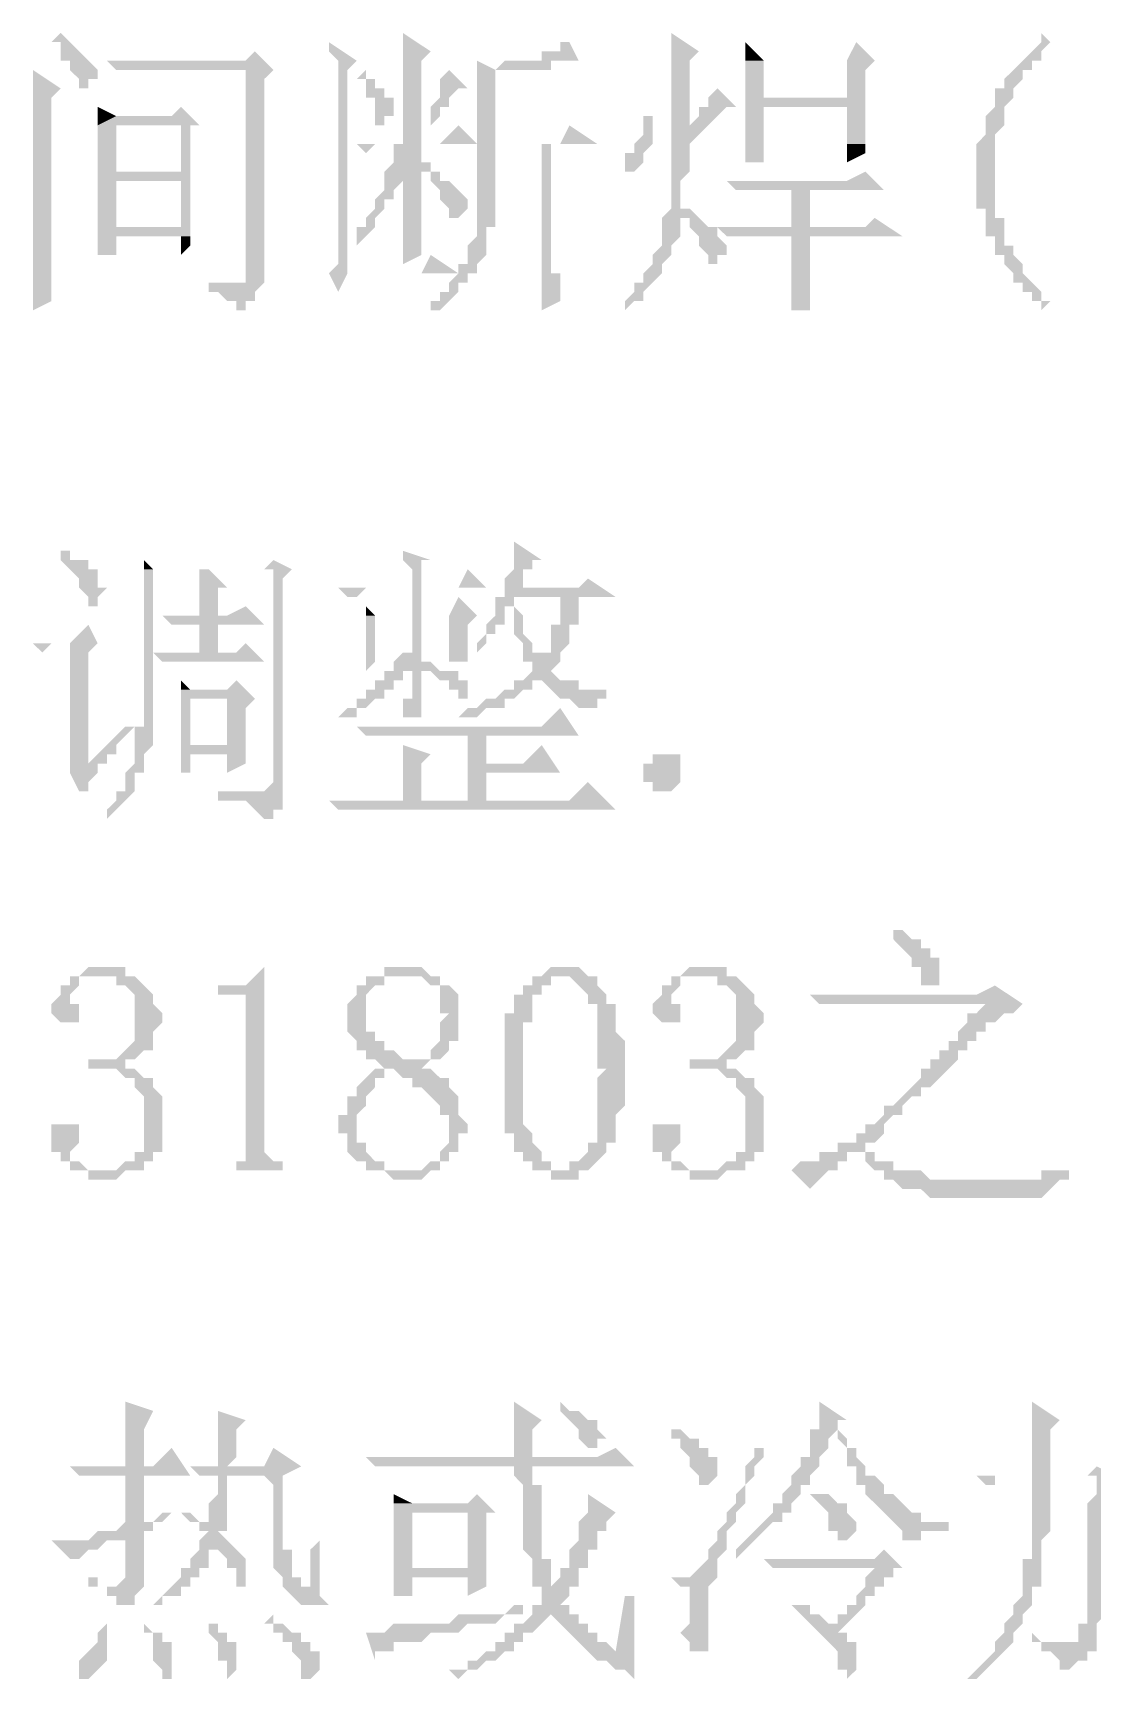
# Model space of a CAD drawing. Extents: x 51 to 246, y 3 to 417.
# Drawn here: x 188.09 to 192.93, y 324.53 to 332.06 of the extents above; entities that cross this region are included whole.
import ezdxf

# ---------------------------------------------------------------- set-up
doc = ezdxf.new("R2010")
doc.units = 0
doc.header["$MEASUREMENT"] = 0
doc.layers.add('_____1', color=160, linetype='Continuous')

msp = doc.modelspace()

# ---------------------------------------------------------------- hatches: boundary and pattern name
at = {"layer": '_____1'}
for points in [[(188.2138, 332.0622), (188.1718, 332.02), (188.2138, 332.02), (188.2138, 331.9353), (188.2562, 331.9353), (188.2562, 331.8929), (188.2986, 331.8507), (188.2986, 331.8083), (188.341, 331.8083), (188.341, 331.8507), (188.3833, 331.8507), (188.3833, 331.8929)], [(191.897, 331.5543), (191.8122, 331.5543), (191.8122, 331.4697), (191.897, 331.5119)], [(188.8067, 331.3849), (188.7644, 331.3849), (188.7644, 331.1732), (188.3833, 331.1732), (188.3833, 331.0463), (188.4681, 331.0463), (188.4681, 331.131), (188.8067, 331.131)], [(191.5583, 331.3427), (191.6431, 331.3427), (191.6431, 331.1732), (191.5583, 331.1732)], [(188.8067, 331.131), (188.7644, 331.131), (188.7644, 331.0463), (188.8067, 331.0887)], [(191.5583, 330.7924), (191.6431, 330.7924), (191.6431, 331.131), (191.5583, 331.131)], [(189.8227, 329.5223), (189.8651, 329.5223), (189.8651, 329.3952), (189.8227, 329.3952)], [(188.8491, 329.353), (188.9335, 329.353), (188.9335, 329.2261), (188.8491, 329.2261)], [(189.8651, 329.1413), (189.8227, 329.1413), (189.8227, 329.0144), (189.7803, 329.0144), (189.7803, 328.9296), (189.8651, 328.9296)], [(189.9498, 329.1413), (189.8651, 329.1413), (189.9074, 329.1413), (189.9498, 329.0989), (189.9918, 329.0989), (189.9918, 329.0566), (190.0342, 329.0566), (190.0342, 329.0144), (190.0766, 329.0144), (190.0766, 329.0989), (190.0342, 329.0989), (190.0342, 329.1413)], [(190.9658, 328.591), (190.9234, 328.591), (190.9234, 328.6333), (190.881, 328.6333), (190.881, 328.7179), (190.9234, 328.7179), (190.9234, 328.7603), (191.0502, 328.7603), (191.0502, 328.6333), (191.0082, 328.591)], [(188.9335, 328.591), (188.9335, 328.5486), (189.1454, 328.591)], [(190.5, 325.797), (190.5, 325.7546), (190.5424, 325.7122), (190.5847, 325.67), (190.5847, 325.6277), (190.6271, 325.5853), (190.6695, 325.5853), (190.6695, 325.6277), (190.7115, 325.6277), (190.6695, 325.67), (190.6695, 325.7122), (190.6271, 325.7122), (190.5847, 325.7546), (190.5424, 325.7546)], [(188.9759, 325.4583), (188.9335, 325.4583), (188.9335, 325.3736), (188.8915, 325.3314), (188.8915, 325.2466), (188.8491, 325.2043), (188.8915, 325.2043), (188.8491, 325.1619), (188.8491, 325.1197), (188.9335, 325.1197), (188.9759, 325.0773), (188.9759, 325.0349), (189.0183, 325.0349), (189.0183, 324.9504), (189.0606, 324.9504), (189.0606, 325.0773), (188.9335, 325.2043), (188.9759, 325.2043)], [(191.6855, 325.3736), (191.6431, 325.3736), (191.7278, 325.289), (191.7278, 325.2043), (191.7699, 325.2043), (191.7699, 325.1619), (191.8122, 325.1619), (191.8546, 325.2043), (191.8546, 325.2466), (191.8122, 325.289), (191.8122, 325.3314), (191.7699, 325.3314), (191.7278, 325.3736)], [(188.7644, 325.289), (188.6796, 325.289), (188.6372, 325.2466), (188.5949, 325.2466), (188.6796, 325.2466), (188.722, 325.289)], [(188.8067, 325.289), (188.7644, 325.289), (188.8067, 325.2466), (188.8491, 325.2466), (188.8491, 325.2043), (188.8915, 325.2466), (188.8491, 325.2466)], [(189.3993, 325.1619), (189.3569, 325.1197), (189.3569, 324.9504), (189.2301, 324.9504), (189.3145, 324.8656), (189.4417, 324.8656), (189.3993, 324.908)], [(191.6007, 324.8656), (191.5583, 324.8656), (191.6855, 324.7387), (191.7699, 324.781), (191.7278, 324.781), (191.6855, 324.8232), (191.6431, 324.8232), (191.6431, 324.8656)], [(188.4257, 324.781), (188.3833, 324.7387), (188.3833, 324.6963), (188.2986, 324.6117), (188.2986, 324.5693), (188.2562, 324.5693), (188.2986, 324.5693), (188.2986, 324.527), (188.341, 324.527), (188.3833, 324.5693), (188.4257, 324.6117)], [(188.5949, 324.781), (188.5949, 324.7387), (188.6372, 324.7387), (188.6372, 324.6117), (188.6796, 324.5693), (188.6796, 324.527), (188.722, 324.527), (188.722, 324.6963), (188.6796, 324.6963), (188.6796, 324.7387), (188.6372, 324.7387)], [(188.8915, 324.781), (188.8915, 324.7387), (188.9335, 324.6963), (188.9335, 324.6117), (188.9759, 324.6117), (188.9759, 324.527), (189.0183, 324.5693), (189.0183, 324.6963), (188.9759, 324.6963), (188.9759, 324.7387), (188.9335, 324.7387), (188.9335, 324.781)], [(189.1878, 324.8232), (189.1454, 324.781), (189.1878, 324.781), (189.1878, 324.7387), (189.2301, 324.7387), (189.2301, 324.6963), (189.2722, 324.6963), (189.2722, 324.6539), (189.3145, 324.6117), (189.3145, 324.527), (189.3569, 324.527), (189.3993, 324.5693), (189.3993, 324.6539), (189.3569, 324.6539), (189.3569, 324.6963), (189.3145, 324.6963), (189.3145, 324.7387), (189.2722, 324.7387), (189.2301, 324.781), (189.1878, 324.781)], [(192.659, 324.7387), (192.659, 324.6963), (192.7014, 324.6963), (192.7014, 324.6539), (192.7438, 324.6539), (192.7862, 324.6117), (192.7862, 324.5693), (192.8282, 324.5693), (192.8706, 324.6117), (192.9129, 324.6117), (192.9129, 324.6539), (192.9553, 324.6539), (192.9553, 324.6963), (192.7014, 324.6963)]]:
    msp.add_hatch(color=7, dxfattribs=at).paths.add_polyline_path(points)
for points in [[(189.4417, 332.02), (189.4417, 331.9777), (189.484, 331.9353), (189.484, 331.0039), (189.4417, 330.9617), (189.5264, 330.9617), (189.5264, 331.8929), (189.5688, 331.9353)], [(189.7803, 332.0622), (189.7803, 331.5543), (189.8651, 331.5543), (189.8651, 331.9353), (189.9074, 331.9777)], [(190.5424, 332.02), (190.5, 332.02), (190.5, 331.9777), (190.4153, 331.9777), (190.4153, 331.9353), (190.2461, 331.9353), (190.2037, 331.8929), (190.4576, 331.8929), (190.4576, 331.9353), (190.5847, 331.9353)], [(191.0082, 332.0622), (191.0082, 331.5966), (191.0926, 331.5966), (191.0926, 331.9353), (191.1349, 331.9777)], [(191.3468, 332.02), (191.3468, 331.9353), (191.4312, 331.9353)], [(191.8546, 332.02), (191.8122, 331.9353), (191.3468, 331.9353), (191.3468, 331.766), (191.4312, 331.766), (191.4312, 331.9353), (191.9394, 331.9353)], [(192.7014, 332.0622), (192.7014, 332.02), (192.6167, 331.9353), (192.5743, 331.8929), (192.5319, 331.8507), (192.5319, 331.8083), (192.4895, 331.8083), (192.4895, 331.7236), (192.4472, 331.6814), (192.4472, 331.5966), (192.4051, 331.5543), (192.4051, 331.258), (192.4472, 331.258), (192.4472, 331.131), (192.4895, 331.131), (192.4895, 331.0463), (192.5319, 331.0463), (192.5319, 331.0039), (192.5743, 330.9617), (192.5743, 330.9193), (192.6167, 330.9193), (192.6167, 330.877), (192.659, 330.877), (192.659, 330.8346), (192.7014, 330.8346), (192.7014, 330.7924), (192.7438, 330.8346), (192.7014, 330.8346), (192.7014, 330.877), (192.6167, 330.9617), (192.6167, 331.0039), (192.5743, 331.0463), (192.5743, 331.0887), (192.5319, 331.0887), (192.5319, 331.2156), (192.4895, 331.2156), (192.4895, 331.5966), (192.5319, 331.639), (192.5319, 331.7236), (192.5743, 331.766), (192.5743, 331.8083), (192.6167, 331.8507), (192.6167, 331.8929), (192.659, 331.8929), (192.659, 331.9353), (192.7014, 331.9353), (192.7014, 331.9777), (192.7438, 332.02)], [(189.103, 331.9777), (189.0606, 331.9353), (188.4257, 331.9353), (188.4681, 331.8929), (189.1878, 331.8929)], [(190.119, 331.9353), (190.119, 331.5543), (190.2037, 331.5543), (190.2037, 331.8929), (190.3729, 331.8929), (190.2037, 331.8929)], [(191.9394, 331.9353), (191.8122, 331.9353), (191.8122, 331.766), (191.3468, 331.766), (191.3468, 331.7236), (191.8122, 331.7236), (191.8122, 331.5543), (191.3468, 331.5543), (191.3468, 331.4697), (191.4312, 331.4697), (191.4312, 331.5543), (191.897, 331.5543), (191.897, 331.8929)], [(188.0871, 331.8929), (188.0871, 330.7924), (188.1718, 330.8346), (188.1718, 331.766), (188.2138, 331.8083)], [(189.1878, 331.8929), (189.0606, 331.8929), (189.0606, 330.9193), (188.8491, 330.9193), (188.8915, 330.9193), (188.8915, 330.877), (188.9335, 330.877), (188.9759, 330.8346), (189.0183, 330.8346), (189.0183, 330.7924), (189.0606, 330.7924), (189.0606, 330.8346), (189.103, 330.8346), (189.103, 330.877), (189.1454, 330.9193), (189.1454, 331.8507)], [(189.6112, 331.8929), (189.5688, 331.8507), (189.6112, 331.8507), (189.6112, 331.766), (189.6532, 331.766), (189.6532, 331.639), (189.6956, 331.639), (189.6956, 331.6814), (189.7379, 331.6814), (189.7379, 331.766), (189.6956, 331.766), (189.6956, 331.8083), (189.6532, 331.8083), (189.6532, 331.8507), (189.6112, 331.8507)], [(189.9918, 331.8929), (189.9498, 331.8507), (189.9498, 331.766), (189.9074, 331.7236), (189.9074, 331.639), (189.8651, 331.639), (189.9074, 331.639), (189.9498, 331.6814), (189.9498, 331.7236), (189.9918, 331.7236), (189.9918, 331.766), (190.0342, 331.8083), (190.0766, 331.8083)], [(191.2197, 331.8083), (191.1773, 331.766), (191.1773, 331.7236), (191.1349, 331.7236), (191.1349, 331.6814), (191.0926, 331.639), (191.0926, 331.5966), (191.0082, 331.5966), (191.0082, 331.258), (190.9658, 331.2156), (191.0926, 331.2156), (191.0926, 331.1732), (191.1349, 331.131), (191.1349, 331.0887), (191.1773, 331.0463), (191.1773, 331.0039), (191.2197, 331.0039), (191.2197, 331.0463), (191.2621, 331.0463), (191.2621, 331.0887), (191.2197, 331.131), (191.2197, 331.1732), (191.1773, 331.1732), (191.1349, 331.2156), (191.0926, 331.258), (191.0502, 331.258), (191.0502, 331.3849), (191.0926, 331.4273), (191.0926, 331.5543), (191.1349, 331.5966), (191.2621, 331.7236), (191.3044, 331.7236)], [(188.3833, 331.7236), (188.3833, 331.639), (188.4681, 331.6814)], [(188.7644, 331.7236), (188.722, 331.6814), (188.4681, 331.6814), (188.3833, 331.639), (188.3833, 331.4273), (188.4681, 331.4273), (188.4681, 331.639), (188.8491, 331.639)], [(191.3468, 331.7236), (191.3468, 331.5543), (191.4312, 331.5543), (191.4312, 331.7236), (191.8122, 331.7236)], [(188.8491, 331.639), (188.7644, 331.639), (188.7644, 331.4273), (188.3833, 331.4273), (188.3833, 331.1732), (188.4681, 331.1732), (188.4681, 331.3849), (188.8067, 331.3849), (188.8067, 331.639)], [(190.0342, 331.639), (189.9498, 331.5543), (189.5688, 331.5543), (189.6112, 331.5119), (189.6532, 331.5543), (190.119, 331.5543)], [(190.5424, 331.639), (190.5, 331.5543), (190.119, 331.5543), (190.119, 331.131), (190.0766, 331.0887), (190.0766, 331.0039), (190.0342, 331.0039), (190.0342, 330.9617), (189.9918, 330.9193), (189.9918, 330.877), (189.9498, 330.877), (189.9498, 330.8346), (189.9074, 330.8346), (189.9074, 330.7924), (189.8651, 330.7924), (189.9498, 330.7924), (190.0342, 330.877), (190.0342, 330.9193), (190.0766, 330.9193), (190.0766, 330.9617), (190.119, 330.9617), (190.119, 331.0039), (190.1613, 331.0463), (190.1613, 331.1732), (190.2037, 331.1732), (190.2037, 331.5543), (190.6695, 331.5543)], [(190.9234, 331.6814), (190.881, 331.6814), (190.881, 331.5966), (190.8387, 331.5543), (190.8387, 331.5119), (190.7963, 331.5119), (190.7963, 331.4273), (190.8387, 331.4273), (190.881, 331.4697), (190.881, 331.5119), (190.9234, 331.5543), (190.9234, 331.639)], [(189.8651, 331.5543), (189.7379, 331.5543), (189.7379, 331.4697), (189.6956, 331.4273), (189.6956, 331.3427), (189.6532, 331.3004), (189.6532, 331.258), (189.6112, 331.2156), (189.6112, 331.1732), (189.5688, 331.1732), (189.5688, 331.0887), (189.6532, 331.1732), (189.6532, 331.2156), (189.6956, 331.258), (189.6956, 331.3004), (189.7379, 331.3004), (189.7379, 331.3427), (189.7803, 331.3849), (189.7803, 331.4273), (189.8651, 331.4273), (189.8651, 331.4697), (189.9074, 331.4697), (189.8651, 331.4697)], [(190.4576, 331.5543), (190.4153, 331.5543), (190.4153, 330.7924), (190.5, 330.8346), (190.5, 330.9617), (190.4576, 330.9617), (190.4576, 331.0463)], [(189.8651, 331.4273), (189.7803, 331.4273), (189.7803, 331.0039), (189.8651, 331.0463), (189.8651, 331.3849)], [(189.9074, 331.4697), (189.8651, 331.4697), (189.8651, 331.4273), (189.9074, 331.4273), (189.9074, 331.3849), (189.9498, 331.3427), (189.9498, 331.3004), (189.9918, 331.258), (189.9918, 331.2156), (190.0342, 331.2156), (190.0766, 331.258), (190.0766, 331.3004), (190.0342, 331.3427), (189.9918, 331.3849), (189.9498, 331.3849), (189.9498, 331.4273), (189.9074, 331.4273)], [(191.897, 331.4273), (191.8122, 331.3849), (191.2621, 331.3849), (191.3044, 331.3427), (191.9817, 331.3427)], [(190.9658, 331.2156), (190.9658, 331.0887), (190.9234, 331.0463), (190.9234, 331.0039), (190.881, 330.9617), (190.881, 330.9193), (190.8387, 330.9193), (190.8387, 330.877), (190.7963, 330.8346), (190.7963, 330.7924), (190.7539, 330.7924), (190.7963, 330.7924), (190.8387, 330.8346), (190.881, 330.8346), (190.881, 330.877), (190.9658, 330.9617), (190.9658, 331.0039), (191.0082, 331.0463), (191.0082, 331.0887), (191.0502, 331.131), (191.0502, 331.2156)], [(191.9394, 331.2156), (191.897, 331.1732), (191.2197, 331.1732), (191.2621, 331.131), (192.0665, 331.131)], [(189.9074, 331.0463), (189.8651, 330.9617), (189.4417, 330.9617), (189.484, 330.877), (189.5264, 330.9617), (190.0342, 330.9617)], [(188.8491, 330.9617), (188.8491, 330.9193), (189.0183, 330.9193), (188.8491, 330.9193)], [(188.2138, 329.6917), (188.2138, 329.6493), (188.2562, 329.6069), (188.2986, 329.5647), (188.2986, 329.5223), (188.341, 329.48), (188.341, 329.4376), (188.3833, 329.4376), (188.3833, 329.48), (188.4257, 329.5223), (188.3833, 329.5223), (188.3833, 329.6069), (188.341, 329.6069), (188.341, 329.6493), (188.2562, 329.6493), (188.2562, 329.6917)], [(189.7803, 329.6917), (189.7803, 329.6493), (189.8227, 329.6069), (189.8227, 329.5223), (189.8651, 329.5223), (189.8651, 329.6493), (189.9074, 329.6493)], [(190.2885, 329.7341), (190.2885, 329.6069), (190.2461, 329.5647), (190.2461, 329.48), (190.2885, 329.5223), (190.3305, 329.5223), (190.3305, 329.6069), (190.3729, 329.6069), (190.3729, 329.6493), (190.4153, 329.6493)], [(189.1878, 329.6493), (189.1454, 329.6069), (188.5949, 329.6069), (188.5949, 328.8872), (188.5528, 328.8872), (188.5528, 328.7179), (188.5105, 328.6757), (188.5105, 328.591), (188.4681, 328.591), (188.4681, 328.5486), (188.4257, 328.5064), (188.4257, 328.464), (188.5105, 328.5486), (188.5528, 328.591), (188.5528, 328.6757), (188.5949, 328.6757), (188.5949, 328.7603), (188.6372, 328.8027), (188.6372, 329.6069), (189.2722, 329.6069)], [(188.5949, 329.6493), (188.5949, 329.6069), (188.6372, 329.6069)], [(188.8915, 329.6069), (188.8491, 329.6069), (188.8491, 329.3952), (188.9335, 329.3952), (188.9335, 329.5223), (188.9759, 329.5223)], [(189.2722, 329.6069), (189.1878, 329.6069), (189.1878, 328.6333), (189.1454, 328.591), (188.9335, 328.5486), (189.0606, 328.5486), (189.1454, 328.464), (189.1878, 328.464), (189.1878, 328.5064), (189.2301, 328.5064), (189.2301, 329.5647)], [(190.0766, 329.6069), (190.0342, 329.5223), (189.484, 329.5223), (189.5264, 329.48), (189.5688, 329.48), (189.6112, 329.5223), (190.1613, 329.5223)], [(190.6271, 329.5647), (190.5847, 329.5223), (190.2885, 329.5223), (190.2461, 329.48), (190.2037, 329.48), (190.2885, 329.4376), (190.2885, 329.3106), (190.3305, 329.2683), (190.3305, 329.1837), (190.3729, 329.1837), (190.3729, 329.1413), (190.3305, 329.0989), (190.4153, 329.0989), (190.4576, 329.0566), (190.7115, 329.0566), (190.5847, 329.0566), (190.5847, 329.0989), (190.5, 329.0989), (190.4576, 329.1413), (190.5, 329.1837), (190.4153, 329.1837), (190.4153, 329.2261), (190.3729, 329.2261), (190.3729, 329.2683), (190.3305, 329.3106), (190.3305, 329.3952), (190.2885, 329.4376), (190.2885, 329.48), (190.7539, 329.48)], [(190.0342, 329.48), (189.9918, 329.3952), (189.6112, 329.3952), (189.6112, 329.2261), (189.9918, 329.2261), (189.9918, 329.1837), (190.0766, 329.1837), (190.0766, 329.2261), (189.6532, 329.2261), (189.6532, 329.3952), (190.119, 329.3952)], [(190.2037, 329.48), (190.2037, 329.3952), (190.1613, 329.353), (190.1613, 329.3106), (190.119, 329.2683), (190.119, 329.2261), (190.1613, 329.2683), (190.1613, 329.3106), (190.2037, 329.3106), (190.2037, 329.353), (190.2461, 329.353), (190.2461, 329.4376), (190.2885, 329.4376)], [(190.5847, 329.48), (190.5, 329.48), (190.5, 329.353), (190.4576, 329.353), (190.4576, 329.2261), (190.4153, 329.2261), (190.4153, 329.1837), (190.5, 329.1837), (190.5, 329.2261), (190.5424, 329.2683), (190.5424, 329.353), (190.5847, 329.353), (190.5847, 329.4376)], [(189.0606, 329.4376), (188.9759, 329.3952), (188.6796, 329.3952), (188.722, 329.353), (189.1454, 329.353)], [(189.6112, 329.4376), (189.6112, 329.3952), (189.6532, 329.3952)], [(189.8651, 329.3952), (189.8227, 329.3952), (189.8227, 329.2261), (189.6532, 329.2261), (189.8651, 329.2261)], [(190.119, 329.3952), (189.9918, 329.3952), (189.9918, 329.2261), (189.8651, 329.2261), (190.0766, 329.2261), (190.0766, 329.353)], [(188.341, 329.353), (188.2562, 329.2683), (188.0871, 329.2683), (188.1294, 329.2261), (188.1718, 329.2683), (188.3833, 329.2683)], [(188.3833, 329.2683), (188.2562, 329.2683), (188.2562, 328.6757), (188.2986, 328.591), (188.341, 328.591), (188.341, 328.6333), (188.3833, 328.6757), (188.3833, 328.7179), (188.4257, 328.7179), (188.341, 328.7179), (188.341, 329.2261)], [(189.0606, 329.2683), (189.0183, 329.2261), (188.6372, 329.2261), (188.6796, 329.1837), (189.1454, 329.1837)], [(189.8651, 329.2261), (189.7803, 329.2261), (189.7379, 329.1837), (189.7379, 329.1413), (189.6956, 329.1413), (189.6956, 329.0989), (189.6532, 329.0989), (189.6532, 329.0566), (189.6112, 329.0566), (189.6112, 329.0144), (189.5688, 329.0144), (189.5688, 328.972), (189.5264, 328.972), (189.484, 328.9296), (189.4417, 328.9296), (189.5688, 328.9296), (189.5688, 328.972), (189.6112, 328.972), (189.6532, 329.0144), (189.6956, 329.0144), (189.6956, 329.0566), (189.7379, 329.0566), (189.7379, 329.0989), (189.7803, 329.0989), (189.7803, 329.1413), (189.9498, 329.1413), (189.9074, 329.1837), (189.8651, 329.1837)], [(189.6112, 329.2261), (189.6112, 329.1413), (189.6532, 329.1837), (189.6532, 329.2261), (189.9918, 329.2261)], [(189.0183, 329.0989), (188.9759, 329.0566), (188.7644, 329.0566), (188.7644, 328.8027), (188.8067, 328.8027), (188.8067, 329.0144), (189.103, 329.0144)], [(188.7644, 329.0989), (188.7644, 329.0566), (188.8067, 329.0566)], [(190.3305, 329.0989), (190.2885, 329.0989), (190.2885, 329.0566), (190.2461, 329.0566), (190.2037, 329.0144), (190.1613, 329.0144), (190.119, 328.972), (190.0766, 328.972), (190.0342, 328.9296), (189.9918, 328.9296), (190.119, 328.9296), (190.1613, 328.972), (190.2461, 328.972), (190.2461, 329.0144), (190.2885, 329.0144), (190.3305, 329.0566), (190.3729, 329.0566), (190.3729, 329.0989), (190.4153, 329.0989)], [(189.103, 329.0144), (188.9759, 329.0144), (188.9759, 328.8027), (188.7644, 328.8027), (188.7644, 328.6757), (188.8067, 328.6757), (188.8067, 328.7603), (188.9759, 328.7603), (189.0606, 328.8027), (189.0606, 328.972)], [(190.7115, 329.0566), (190.4576, 329.0566), (190.5, 329.0144), (190.5424, 329.0144), (190.5847, 328.972), (190.6695, 328.972), (190.6695, 329.0144), (190.7115, 329.0144)], [(190.5, 328.972), (190.4153, 328.8872), (189.5688, 328.8872), (189.6112, 328.845), (190.5847, 328.845)], [(188.5105, 328.8872), (188.341, 328.7179), (188.4257, 328.7179), (188.4257, 328.7603), (188.4681, 328.7603), (188.4681, 328.8027), (188.5528, 328.8872)], [(190.1613, 328.845), (190.0766, 328.845), (190.0766, 328.5486), (189.7803, 328.5486), (190.1613, 328.5486), (190.1613, 328.6757), (190.5, 328.6757), (190.1613, 328.7179)], [(189.0606, 328.8027), (188.9759, 328.7603), (188.9759, 328.6757), (189.0606, 328.7179), (189.0606, 328.7603)], [(189.7803, 328.8027), (189.7803, 328.5486), (189.8651, 328.5486), (189.8651, 328.7179), (189.9074, 328.7603)], [(190.4153, 328.8027), (190.3305, 328.7179), (190.1613, 328.7179), (190.5, 328.6757)], [(190.6271, 328.6333), (190.5424, 328.5486), (189.4417, 328.5486), (189.484, 328.5064), (190.7539, 328.5064)], [(192.0241, 327.956), (192.0241, 327.9137), (192.1085, 327.8289), (192.1085, 327.7867), (192.1509, 327.7867), (192.1509, 327.702), (192.2356, 327.702), (192.2356, 327.8289), (192.1933, 327.8289), (192.1933, 327.8713), (192.1509, 327.8713), (192.1509, 327.9137), (192.1085, 327.9137), (192.0665, 327.956)], [(188.4257, 327.7867), (188.341, 327.7867), (188.2986, 327.7443), (188.4681, 327.7443), (188.4681, 327.702), (188.5105, 327.702), (188.5528, 327.6596), (188.5528, 327.4481), (188.4681, 327.3633), (188.341, 327.3633), (188.341, 327.3209), (188.4681, 327.3209), (188.5105, 327.2786), (188.5528, 327.2786), (188.5528, 327.2364), (188.5949, 327.194), (188.5949, 326.9399), (188.5528, 326.9399), (188.5528, 326.8977), (188.5105, 326.8977), (188.4681, 326.8553), (188.3833, 326.8553), (188.5949, 326.8553), (188.5949, 326.8977), (188.6372, 326.8977), (188.6372, 326.9399), (188.6796, 326.9399), (188.6796, 327.194), (188.6372, 327.2364), (188.6372, 327.2786), (188.5949, 327.2786), (188.5528, 327.3209), (188.5105, 327.3209), (188.5105, 327.3633), (188.5528, 327.3633), (188.5949, 327.4057), (188.6372, 327.4057), (188.6372, 327.4903), (188.6796, 327.5326), (188.6796, 327.575), (188.6372, 327.6174), (188.6372, 327.6596), (188.5528, 327.7443), (188.5105, 327.7443), (188.5105, 327.7867), (188.4681, 327.7867)], [(189.1454, 327.7867), (189.0606, 327.702), (188.9335, 327.702), (188.9335, 327.6596), (189.0606, 327.6596), (189.0606, 326.8977), (189.0183, 326.8977), (189.0183, 326.8553), (188.9335, 326.8553), (189.3145, 326.8553), (189.2301, 326.8553), (189.2301, 326.8977), (189.1878, 326.8977), (189.1454, 326.9399)], [(189.7803, 327.7867), (189.6956, 327.7867), (189.6956, 327.7443), (189.6112, 327.7443), (189.6112, 327.702), (189.5688, 327.702), (189.5688, 327.6596), (189.5264, 327.6174), (189.5264, 327.4903), (189.5688, 327.4481), (189.5688, 327.4057), (189.6112, 327.4057), (189.6112, 327.3633), (189.6532, 327.3633), (189.6956, 327.3209), (189.6532, 327.3209), (189.7379, 327.3209), (189.7803, 327.2786), (189.8227, 327.2786), (189.8227, 327.2364), (189.8651, 327.2364), (189.9498, 327.1516), (189.9498, 327.1094), (189.9918, 327.1094), (189.9918, 326.9823), (189.9498, 326.9399), (189.9498, 326.8977), (189.9074, 326.8977), (189.8651, 326.8553), (189.6532, 326.8553), (189.6956, 326.8553), (189.7379, 326.813), (189.8651, 326.813), (189.9074, 326.8553), (189.9498, 326.8553), (189.9498, 326.8977), (189.9918, 326.8977), (189.9918, 326.9399), (190.0342, 326.9399), (190.0342, 327.0247), (190.0766, 327.0247), (190.0766, 327.067), (190.0342, 327.1094), (190.0342, 327.194), (189.9918, 327.2364), (189.9918, 327.2786), (189.9498, 327.2786), (189.9074, 327.3209), (189.8651, 327.3209), (189.9074, 327.3633), (189.7803, 327.3633), (189.7379, 327.4057), (189.6956, 327.4057), (189.6956, 327.4481), (189.6532, 327.4481), (189.6532, 327.4903), (189.6112, 327.4903), (189.6112, 327.6596), (189.6532, 327.702), (189.6956, 327.702), (189.6956, 327.7443), (189.9074, 327.7443), (189.8651, 327.7867), (189.8227, 327.7867)], [(190.5, 327.7867), (190.4576, 327.7867), (190.4153, 327.7443), (190.3729, 327.7443), (190.5424, 327.7443), (190.6271, 327.6596), (190.6271, 327.6174), (190.6695, 327.6174), (190.6695, 327.3209), (190.7115, 327.3209), (190.6695, 327.2786), (190.6695, 326.9823), (190.6271, 326.9823), (190.6271, 326.9399), (190.5847, 326.8977), (190.5424, 326.8977), (190.5424, 326.8553), (190.5, 326.8553), (190.6271, 326.8553), (190.7115, 326.9399), (190.7115, 326.9823), (190.7539, 326.9823), (190.7539, 327.1094), (190.7963, 327.1516), (190.7963, 327.4481), (190.7539, 327.4903), (190.7539, 327.6174), (190.7115, 327.6174), (190.7115, 327.6596), (190.6695, 327.702), (190.6695, 327.7443), (190.6271, 327.7443), (190.5847, 327.7867), (190.5424, 327.7867)], [(191.1773, 327.7867), (191.0926, 327.7867), (191.0502, 327.7443), (191.2197, 327.7443), (191.2197, 327.702), (191.2621, 327.702), (191.3044, 327.6596), (191.3044, 327.4481), (191.2197, 327.3633), (191.0926, 327.3633), (191.0926, 327.3209), (191.2197, 327.3209), (191.2621, 327.2786), (191.3044, 327.2786), (191.3044, 327.2364), (191.3468, 327.194), (191.3468, 326.9399), (191.3044, 326.9399), (191.3044, 326.8977), (191.2621, 326.8977), (191.2197, 326.8553), (191.1349, 326.8553), (191.3468, 326.8553), (191.3468, 326.8977), (191.3888, 326.8977), (191.3888, 326.9399), (191.4312, 326.9399), (191.4312, 327.194), (191.3888, 327.2364), (191.3888, 327.2786), (191.3468, 327.2786), (191.3044, 327.3209), (191.2621, 327.3209), (191.2621, 327.3633), (191.3044, 327.3633), (191.3468, 327.4057), (191.3888, 327.4057), (191.3888, 327.4903), (191.4312, 327.5326), (191.4312, 327.575), (191.3888, 327.6174), (191.3888, 327.6596), (191.3044, 327.7443), (191.2621, 327.7443), (191.2621, 327.7867), (191.2197, 327.7867)], [(188.2986, 327.7443), (188.2562, 327.7443), (188.2562, 327.702), (188.2138, 327.702), (188.2138, 327.6596), (188.1718, 327.6174), (188.1718, 327.575), (188.2138, 327.5326), (188.2986, 327.5326), (188.2986, 327.6174), (188.2562, 327.6174), (188.2562, 327.6596), (188.2986, 327.702), (188.2986, 327.7443), (188.3833, 327.7443)], [(189.9074, 327.7443), (189.7803, 327.7443), (189.8651, 327.7443), (189.9074, 327.702), (189.9498, 327.702), (189.9498, 327.575), (189.9918, 327.575), (189.9498, 327.5326), (189.9498, 327.4481), (189.9074, 327.4057), (189.9074, 327.3633), (189.8227, 327.3633), (189.9498, 327.3633), (189.9918, 327.4057), (189.9918, 327.4481), (190.0342, 327.4481), (190.0342, 327.6596), (189.9918, 327.702), (189.9498, 327.702), (189.9498, 327.7443)], [(190.3729, 327.7443), (190.3729, 327.702), (190.3305, 327.702), (190.3305, 327.6596), (190.2885, 327.6596), (190.2885, 327.575), (190.2461, 327.575), (190.2461, 327.0247), (190.2885, 327.0247), (190.2885, 326.9399), (190.3305, 326.9399), (190.3305, 326.8977), (190.3729, 326.8977), (190.3729, 326.8553), (190.4576, 326.8553), (190.4576, 326.813), (190.5847, 326.813), (190.5847, 326.8553), (190.6271, 326.8553), (190.4576, 326.8553), (190.4576, 326.8977), (190.4153, 326.8977), (190.4153, 326.9399), (190.3729, 326.9823), (190.3729, 327.0247), (190.3305, 327.067), (190.3305, 327.5326), (190.3729, 327.5326), (190.3729, 327.6596), (190.4153, 327.6596), (190.4153, 327.702), (190.4576, 327.702), (190.4576, 327.7443), (190.5, 327.7443)], [(191.0502, 327.7443), (191.0082, 327.7443), (191.0082, 327.702), (190.9658, 327.702), (190.9658, 327.6596), (190.9234, 327.6174), (190.9234, 327.575), (190.9658, 327.5326), (191.0502, 327.5326), (191.0502, 327.6174), (191.0082, 327.6174), (191.0082, 327.6596), (191.0502, 327.702), (191.0502, 327.7443), (191.1349, 327.7443)], [(192.4895, 327.702), (192.4051, 327.6596), (191.6431, 327.6596), (192.4472, 327.6174), (192.4051, 327.575), (192.3628, 327.575), (192.3628, 327.5326), (192.3204, 327.4903), (192.3204, 327.4481), (192.278, 327.4481), (192.278, 327.4057), (192.2356, 327.4057), (192.2356, 327.3633), (192.1933, 327.3633), (192.1933, 327.3209), (192.1509, 327.3209), (192.1509, 327.2786), (192.1085, 327.2364), (192.0241, 327.1516), (191.9817, 327.1516), (191.9817, 327.1094), (191.9394, 327.067), (191.897, 327.067), (191.897, 327.0247), (191.8546, 327.0247), (191.8546, 326.9823), (191.7699, 326.9823), (191.7699, 326.9399), (191.6855, 326.9399), (191.6855, 326.8977), (191.6007, 326.8977), (191.5583, 326.8553), (191.6431, 326.7706), (191.7278, 326.8553), (191.7699, 326.8553), (191.7699, 326.8977), (191.8122, 326.8977), (191.8122, 326.9399), (191.897, 326.9399), (191.897, 326.9823), (191.9394, 326.9823), (191.9817, 327.0247), (191.9817, 327.067), (192.0241, 327.1094), (192.0665, 327.1094), (192.0665, 327.1516), (192.1085, 327.194), (192.1509, 327.194), (192.1509, 327.2364), (192.1933, 327.2364), (192.2356, 327.2786), (192.3204, 327.3633), (192.3204, 327.4057), (192.3628, 327.4057), (192.3628, 327.4481), (192.4051, 327.4481), (192.4051, 327.4903), (192.4472, 327.4903), (192.4472, 327.5326), (192.4895, 327.5326), (192.5319, 327.575), (192.5743, 327.575), (192.6167, 327.6174)], [(191.6431, 327.6596), (191.6855, 327.6174), (192.4472, 327.6174)], [(189.6532, 327.3209), (189.6112, 327.2786), (189.5688, 327.2364), (189.5688, 327.194), (189.5264, 327.194), (189.5264, 327.1094), (189.484, 327.1094), (189.484, 327.0247), (189.5264, 327.0247), (189.5264, 326.9399), (189.5688, 326.8977), (189.6112, 326.8977), (189.6112, 326.8553), (189.7803, 326.8553), (189.6956, 326.8553), (189.6956, 326.8977), (189.6532, 326.8977), (189.6112, 326.9399), (189.6112, 326.9823), (189.5688, 326.9823), (189.5688, 327.1094), (189.6112, 327.1516), (189.6112, 327.194), (189.6532, 327.2364), (189.6532, 327.2786), (189.6956, 327.2786), (189.6956, 327.3209)], [(188.2138, 327.067), (188.1718, 327.067), (188.1718, 326.9399), (188.2138, 326.9399), (188.2138, 326.8977), (188.2562, 326.8977), (188.2562, 326.8553), (188.341, 326.8553), (188.341, 326.813), (188.4681, 326.813), (188.5105, 326.8553), (188.5528, 326.8553), (188.341, 326.8553), (188.2986, 326.8977), (188.2562, 326.8977), (188.2562, 326.9399), (188.2986, 326.9823), (188.2986, 327.067), (188.2562, 327.067)], [(190.9658, 327.067), (190.9234, 327.067), (190.9234, 326.9399), (190.9658, 326.9399), (190.9658, 326.8977), (191.0082, 326.8977), (191.0082, 326.8553), (191.0926, 326.8553), (191.0926, 326.813), (191.2197, 326.813), (191.2621, 326.8553), (191.3044, 326.8553), (191.0926, 326.8553), (191.0502, 326.8977), (191.0082, 326.8977), (191.0082, 326.9399), (191.0502, 326.9823), (191.0502, 327.067), (191.0082, 327.067)], [(191.897, 326.9399), (191.8546, 326.9399), (191.897, 326.9399), (191.897, 326.8977), (191.9394, 326.8553), (191.9817, 326.8553), (191.9817, 326.813), (192.0241, 326.813), (192.0665, 326.7706), (192.1509, 326.7706), (192.1933, 326.7284), (192.7014, 326.7284), (192.7862, 326.813), (192.1933, 326.813), (192.1509, 326.8553), (192.0241, 326.8553), (192.0241, 326.8977), (191.9394, 326.8977), (191.9394, 326.9399)], [(192.8282, 326.8553), (192.7014, 326.8553), (192.7014, 326.813), (192.4051, 326.813), (192.8282, 326.813)], [(188.5105, 325.797), (188.5105, 325.5007), (188.5949, 325.5007), (188.5949, 325.67), (188.6372, 325.7546)], [(188.9335, 325.7546), (188.9335, 325.5007), (188.9759, 325.5007), (189.0183, 325.5429), (189.0183, 325.67), (189.0606, 325.7122)], [(190.2885, 325.797), (190.2885, 325.5429), (190.3729, 325.5429), (190.3729, 325.67), (190.4153, 325.7122)], [(191.6855, 325.797), (191.6855, 325.67), (191.6431, 325.67), (191.6431, 325.5429), (191.6007, 325.5429), (191.6007, 325.5007), (191.5583, 325.4583), (191.5583, 325.416), (191.516, 325.3736), (191.516, 325.3314), (191.4736, 325.3314), (191.4736, 325.289), (191.3468, 325.1619), (191.3044, 325.1197), (191.3044, 325.0773), (191.3468, 325.1197), (191.3888, 325.1619), (191.4736, 325.2466), (191.516, 325.2466), (191.516, 325.289), (191.5583, 325.289), (191.5583, 325.3314), (191.6007, 325.3736), (191.6007, 325.416), (191.6431, 325.416), (191.6431, 325.4583), (191.6855, 325.5007), (191.6855, 325.5429), (191.7278, 325.5853), (191.7278, 325.6277), (191.7699, 325.67), (191.7699, 325.7122), (191.8122, 325.7122)], [(192.659, 325.797), (192.659, 325.4583), (192.7438, 325.4583), (192.7438, 325.67), (192.7862, 325.7122)], [(191.0082, 325.67), (191.0082, 325.6277), (191.0502, 325.6277), (191.0502, 325.5853), (191.0926, 325.5429), (191.0926, 325.5007), (191.1349, 325.4583), (191.1349, 325.416), (191.1773, 325.416), (191.2197, 325.4583), (191.2197, 325.5429), (191.1773, 325.5429), (191.1773, 325.5853), (191.1349, 325.5853), (191.1349, 325.6277), (191.0926, 325.6277), (191.0502, 325.67)], [(191.7699, 325.67), (191.7699, 325.6277), (191.8122, 325.5853), (191.8122, 325.5007), (191.8546, 325.5007), (191.8546, 325.416), (191.897, 325.416), (191.897, 325.3736), (192.0665, 325.2043), (192.278, 325.2043), (192.278, 325.2466), (192.1509, 325.2466), (192.1509, 325.289), (192.1085, 325.289), (192.0241, 325.3736), (191.9817, 325.3736), (191.9817, 325.416), (191.9394, 325.4583), (191.897, 325.4583), (191.897, 325.5007), (191.8546, 325.5429), (191.8546, 325.5853), (191.8122, 325.5853), (191.8122, 325.6277)], [(188.722, 325.5853), (188.6372, 325.5007), (188.2562, 325.5007), (188.2986, 325.4583), (188.8067, 325.4583)], [(189.1878, 325.5853), (189.1454, 325.5007), (188.8067, 325.5007), (188.8491, 325.4583), (189.1454, 325.4583), (189.3145, 325.5007)], [(190.7539, 325.5853), (190.6695, 325.5429), (189.6112, 325.5429), (189.6532, 325.5007), (190.8387, 325.5007)], [(191.3888, 325.5853), (191.3888, 325.5429), (191.3468, 325.5007), (191.3468, 325.416), (191.3044, 325.3736), (191.3044, 325.3314), (191.2621, 325.289), (191.2621, 325.2466), (191.2197, 325.2043), (191.2197, 325.1619), (191.1773, 325.1197), (191.1773, 325.0773), (191.1349, 325.0349), (191.0926, 324.9927), (191.2197, 324.9927), (191.2197, 325.0773), (191.2621, 325.1197), (191.2621, 325.2043), (191.3044, 325.2466), (191.3044, 325.289), (191.3468, 325.3314), (191.3468, 325.416), (191.3888, 325.4583), (191.3888, 325.5007), (191.4312, 325.5429), (191.4312, 325.5853)], [(188.5949, 325.4583), (188.5105, 325.4583), (188.5105, 325.2466), (188.4681, 325.2043), (188.3833, 325.2043), (188.5105, 325.2043), (188.5105, 324.9927), (188.4681, 324.9504), (188.341, 324.9504), (188.4257, 324.9504), (188.4257, 324.908), (188.4681, 324.908), (188.4681, 324.8656), (188.5528, 324.8656), (188.5528, 324.908), (188.5949, 324.9504), (188.5949, 325.2043), (188.6372, 325.2043), (188.6372, 325.2466), (188.6796, 325.2466), (188.5949, 325.2466)], [(189.3145, 325.5007), (189.1454, 325.4583), (189.1878, 325.416), (189.1878, 325.0349), (189.2301, 324.9927), (189.2301, 324.9504), (189.3145, 324.9504), (189.3145, 324.9927), (189.2722, 324.9927), (189.2722, 325.1197), (189.2301, 325.1197), (189.2301, 325.4583)], [(190.3729, 325.5007), (190.2885, 325.5007), (190.2885, 325.4583), (190.3305, 325.416), (190.3305, 325.1197), (190.3729, 325.0773), (190.3729, 324.9504), (190.4153, 324.9504), (190.4153, 324.8656), (190.3729, 324.8656), (190.3729, 324.8232), (190.3305, 324.781), (190.2885, 324.781), (190.2885, 324.7387), (190.2461, 324.7387), (190.2461, 324.6963), (190.2037, 324.6963), (190.2037, 324.6539), (190.1613, 324.6539), (190.119, 324.6117), (190.0766, 324.6117), (190.0766, 324.5693), (189.9918, 324.5693), (190.0342, 324.527), (190.0766, 324.5693), (190.119, 324.5693), (190.1613, 324.6117), (190.2037, 324.6117), (190.2461, 324.6539), (190.2885, 324.6539), (190.2885, 324.6963), (190.3305, 324.6963), (190.3305, 324.7387), (190.3729, 324.7387), (190.4576, 324.8232), (190.5424, 324.8232), (190.5424, 324.8656), (190.5, 324.8656), (190.5424, 324.908), (190.5424, 324.9504), (190.5847, 324.9504), (190.4576, 324.9504), (190.4576, 325.0773), (190.4153, 325.0773), (190.4153, 325.416), (190.3729, 325.416), (190.3729, 325.4583)], [(192.659, 325.4583), (192.659, 325.0773), (192.6167, 325.0773), (192.6167, 324.908), (192.5743, 324.8656), (192.5743, 324.8232), (192.5319, 324.781), (192.5319, 324.7387), (192.4895, 324.6963), (192.4895, 324.6539), (192.3628, 324.527), (192.4051, 324.527), (192.5743, 324.6963), (192.5743, 324.7387), (192.6167, 324.781), (192.6167, 324.8232), (192.659, 324.8656), (192.659, 324.9504), (192.7014, 324.9504), (192.7014, 325.1619), (192.7438, 325.2043), (192.7438, 325.4583), (192.9553, 325.4583)], [(192.9553, 325.5007), (192.9129, 325.4583), (192.4051, 325.4583), (192.4472, 325.416), (192.4895, 325.416), (192.4895, 325.4583), (193.0401, 325.4583)], [(193.0401, 325.4583), (192.659, 325.4583), (192.9553, 325.4583), (192.9553, 325.3736), (192.9129, 325.3314), (192.9129, 324.781), (192.8706, 324.781), (192.8706, 324.6963), (192.8282, 324.6963), (192.9553, 324.6963), (192.9553, 324.781), (192.9977, 324.8232), (192.9977, 325.416)], [(189.7379, 325.3736), (189.7379, 325.3314), (189.8227, 325.3314)], [(190.119, 325.3736), (190.0766, 325.3314), (189.7379, 325.3314), (189.7379, 325.0349), (189.8227, 325.0349), (189.8227, 325.289), (190.2037, 325.289)], [(190.6271, 325.3736), (190.6271, 325.289), (190.5847, 325.2466), (190.5847, 325.1619), (190.5424, 325.1197), (190.5424, 325.0349), (190.5, 325.0349), (190.5, 324.9927), (190.4576, 324.9504), (190.5847, 324.9504), (190.5847, 325.0349), (190.6271, 325.0349), (190.6271, 325.1197), (190.6695, 325.1197), (190.6695, 325.2043), (190.7115, 325.2043), (190.7115, 325.2466), (190.7539, 325.289)], [(190.2037, 325.289), (190.0766, 325.289), (190.0766, 325.0349), (189.7379, 325.0349), (189.7379, 324.908), (189.8227, 324.908), (189.8227, 324.9927), (190.0766, 324.9927), (190.1613, 325.0349), (190.1613, 325.289)], [(188.3833, 325.2043), (188.341, 325.1619), (188.1718, 325.1619), (188.2562, 325.0773), (188.2986, 325.0773), (188.341, 325.1197), (188.3833, 325.1197), (188.4257, 325.1619), (188.5105, 325.1619), (188.5105, 325.2043)], [(192.0665, 325.2043), (192.0665, 325.1619), (192.1509, 325.1619), (192.1509, 325.2043), (192.2356, 325.2043)], [(188.8491, 325.1197), (188.8067, 325.0773), (188.8067, 325.0349), (188.7644, 325.0349), (188.7644, 324.9927), (188.6372, 324.8656), (188.6796, 324.8656), (188.6796, 324.908), (188.7644, 324.908), (188.7644, 324.9504), (188.8067, 324.9504), (188.8067, 324.9927), (188.8491, 324.9927), (188.8491, 325.0349), (188.8915, 325.0349), (188.8915, 325.1197), (188.9335, 325.1197)], [(191.9817, 325.1197), (191.9394, 325.0773), (191.4312, 325.0773), (191.9394, 325.0349), (191.897, 324.9927), (191.897, 324.9504), (191.8546, 324.908), (191.8546, 324.8656), (191.8122, 324.8656), (191.8122, 324.8232), (191.7699, 324.8232), (191.7699, 324.781), (191.6855, 324.7387), (191.7699, 324.6539), (191.7699, 324.5693), (191.8122, 324.5693), (191.8122, 324.527), (191.8546, 324.5693), (191.8546, 324.6963), (191.8122, 324.6963), (191.8122, 324.7387), (191.7699, 324.7387), (191.897, 324.8656), (191.897, 324.908), (191.9394, 324.908), (191.9394, 324.9504), (191.9817, 324.9504), (191.9817, 324.9927), (192.0241, 324.9927), (192.0241, 325.0349), (192.0665, 325.0349)], [(191.4312, 325.0773), (191.4736, 325.0349), (191.9394, 325.0349)], [(190.1613, 325.0349), (190.0766, 324.9927), (190.0766, 324.908), (190.1613, 324.9504), (190.1613, 324.9927)], [(188.341, 324.9927), (188.341, 324.9504), (188.4681, 324.9504), (188.3833, 324.9504), (188.3833, 324.9927)], [(190.9658, 324.9927), (191.0082, 324.9927), (191.0502, 324.9504), (191.0926, 324.9504), (191.0926, 324.781), (191.0502, 324.7387), (191.0926, 324.6963), (191.0926, 324.6539), (191.1773, 324.6539), (191.1773, 324.9504), (191.2197, 324.9927), (191.0082, 324.9927)], [(190.3305, 324.8656), (190.2885, 324.8656), (190.2461, 324.8232), (190.0342, 324.8232), (189.9918, 324.781), (189.7379, 324.781), (189.6956, 324.7387), (189.6112, 324.7387), (189.6532, 324.6117), (189.6532, 324.6539), (189.7379, 324.6539), (189.7379, 324.6963), (189.8651, 324.6963), (189.9074, 324.7387), (190.0342, 324.7387), (190.0766, 324.781), (190.2037, 324.781), (190.2461, 324.8232), (190.3305, 324.8232)], [(190.8387, 324.908), (190.7963, 324.908), (190.7539, 324.6539), (190.6271, 324.6539), (190.6695, 324.6117), (190.7115, 324.6117), (190.7539, 324.5693), (190.7963, 324.5693), (190.8387, 324.527), (190.8387, 324.8656)], [(190.5424, 324.8232), (190.4576, 324.8232), (190.5, 324.781), (190.5424, 324.7387), (190.6271, 324.6539), (190.7539, 324.6539), (190.7115, 324.6963), (190.6695, 324.6963), (190.6695, 324.7387), (190.6271, 324.7387), (190.6271, 324.781), (190.5847, 324.781), (190.5847, 324.8232)]]:
    msp.add_hatch(color=7, dxfattribs=at).paths.add_polyline_path(points, is_closed=False)

doc.saveas('drawing.dxf')
